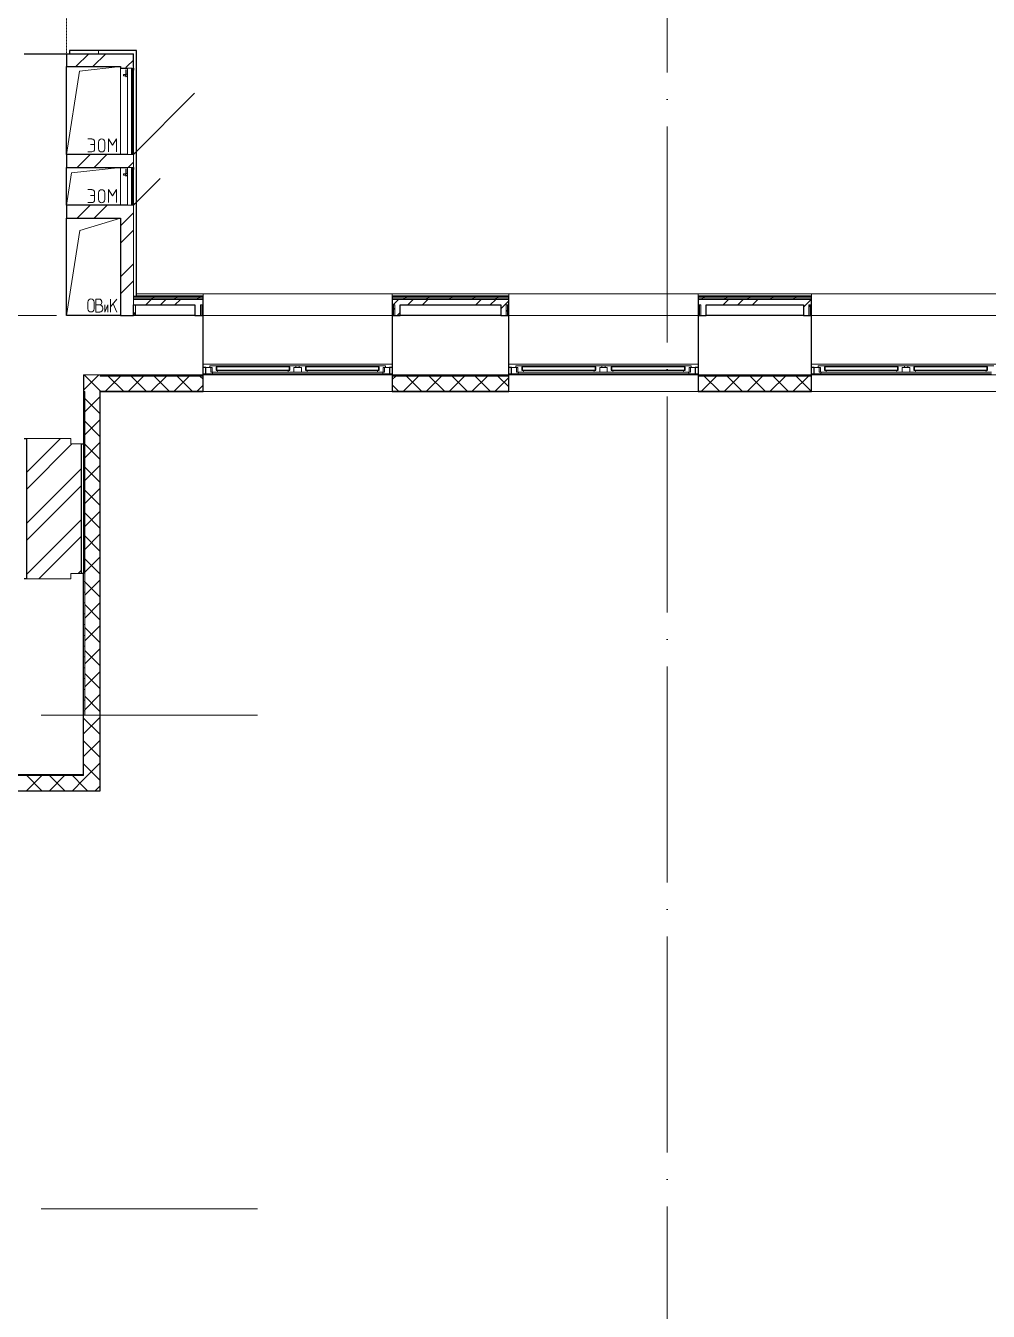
# Model space of a CAD drawing. Header units: millimetres. Extents: x -259809 to 472825, y -397243 to 31861.
# Drawn here: x -28592 to -19685, y -346452 to -334548 of the extents above; entities that cross this region are included whole.
import ezdxf

# ---------------------------------------------------------------- set-up
doc = ezdxf.new("R2010")
doc.units = ezdxf.units.MM
doc.linetypes.add('ADSK_Линия сетки', pattern=[25, 20, -2.5, 0, -2.5])
doc.linetypes.add('Сверху', pattern=[3.96875, 2.38125, -1.5875])
for name, color, linetype, lineweight in [('_ Окна', 252, 'Continuous', 30), ('Линии', 7, 'Continuous', 9), ('Оборудование', 8, 'Continuous', 18), ('Ограждение', 252, 'Continuous', 9), ('Окна', 252, 'Continuous', 9), ('Оси', 252, 'Continuous', 9), ('Стены внутренние', 252, 'Continuous', 18), ('Стены наружные', 252, 'Continuous', 18), ('Стены штриховка', 7, 'Continuous', 9)]:
    doc.layers.add(name, color=color, linetype=linetype, lineweight=lineweight)
doc.layers.add('Узлы', color=252, linetype='Continuous')

# ---------------------------------------------------------------- blocks, each defined once
blk = doc.blocks.new('1 этаж')
at = {"color": 251, "lineweight": 18, "true_color": 0x636466}
for p, q in [((-27913, 15608), (-27943, 15608)), ((-27943, 15608), (-27943, 15488)), ((-27748, 15606), (-27808, 15535)), ((-27808, 15486), (-27808, 15606)), ((-28017, 15517), (-28017, 15580)), ((-27959, 15517), (-27959, 15580)), ((-27909, 15555), (-27943, 15555)), ((-27943, 15488), (-27906, 15488)), ((-27889, 15575), (-27889, 15585)), ((-27879, 15515), (-27879, 15525)), ((-27860, 15488), (-27831, 15555)), ((-27860, 15488), (-27860, 15555)), ((-27831, 15488), (-27831, 15555)), ((-27748, 15486), (-27784, 15563))]:
    blk.add_line(p, q, dxfattribs=at)
for centre, radius, start, end in [((-27988, 15580), 28.7, 0, 180), ((-27913, 15585), 23.3, 0, 90), ((-27988, 15517), 28.7, 180, 0), ((-27909, 15575), 20, 270, 0), ((-27909, 15525), 30, 0, 90), ((-27906, 15515), 26.7, 270, 0)]:
    blk.add_arc(centre, radius, start, end, dxfattribs=at)
at = {"layer": '_ Окна', "color": 251, "true_color": 0x636466}
for p, q in [((-26926, 14973), (-26951, 14973)), ((-26951, 14915), (-26926, 14915)), ((-26926, 14915), (-26926, 14973)), ((-26828, 14981), (-26831, 14981)), ((-26831, 14981), (-26831, 14949)), ((-26831, 14949), (-26828, 14949)), ((-26151, 14981), (-26828, 14981)), ((-26828, 14981), (-26828, 14949)), ((-26828, 14949), (-26828, 14981)), ((-26828, 14949), (-26151, 14949)), ((-26151, 14949), (-26151, 14981)), ((-26151, 14981), (-26151, 14949)), ((-26148, 14981), (-26151, 14981)), ((-26151, 14949), (-26148, 14949)), ((-26148, 14949), (-26148, 14981)), ((-26001, 14981), (-26004, 14981)), ((-26004, 14981), (-26004, 14949)), ((-26004, 14949), (-26001, 14949)), ((-25324, 14981), (-26001, 14981)), ((-26001, 14981), (-26001, 14949)), ((-26001, 14949), (-26001, 14981)), ((-26001, 14949), (-25324, 14949)), ((-25324, 14949), (-25324, 14981)), ((-25324, 14981), (-25324, 14949)), ((-25321, 14981), (-25324, 14981)), ((-25324, 14949), (-25321, 14949)), ((-25321, 14949), (-25321, 14981)), ((-25201, 14973), (-25226, 14973)), ((-25226, 14973), (-25226, 14915)), ((-25226, 14915), (-25201, 14915)), ((-24096, 14973), (-24121, 14973)), ((-24121, 14915), (-24096, 14915)), ((-24096, 14915), (-24096, 14973)), ((-23998, 14981), (-24001, 14981)), ((-24001, 14981), (-24001, 14949)), ((-24001, 14949), (-23998, 14949)), ((-23321, 14981), (-23998, 14981)), ((-23998, 14981), (-23998, 14949)), ((-23998, 14949), (-23998, 14981)), ((-23998, 14949), (-23321, 14949)), ((-23321, 14949), (-23321, 14981)), ((-23321, 14981), (-23321, 14949)), ((-23318, 14981), (-23321, 14981)), ((-23321, 14949), (-23318, 14949)), ((-23318, 14949), (-23318, 14981)), ((-23171, 14981), (-23174, 14981)), ((-23174, 14981), (-23174, 14949)), ((-23174, 14949), (-23171, 14949)), ((-22494, 14981), (-23171, 14981)), ((-23171, 14981), (-23171, 14949)), ((-23171, 14949), (-23171, 14981)), ((-23171, 14949), (-22494, 14949)), ((-22494, 14949), (-22494, 14981)), ((-22494, 14981), (-22494, 14949)), ((-22491, 14981), (-22494, 14981)), ((-22494, 14949), (-22491, 14949)), ((-22491, 14949), (-22491, 14981)), ((-22371, 14973), (-22396, 14973)), ((-22396, 14973), (-22396, 14915)), ((-22396, 14915), (-22371, 14915)), ((-21296, 14973), (-21321, 14973)), ((-21321, 14915), (-21296, 14915)), ((-21296, 14915), (-21296, 14973)), ((-21198, 14981), (-21201, 14981)), ((-21201, 14981), (-21201, 14949)), ((-21201, 14949), (-21198, 14949)), ((-20521, 14981), (-21198, 14981)), ((-21198, 14981), (-21198, 14949)), ((-21198, 14949), (-21198, 14981)), ((-21198, 14949), (-20521, 14949)), ((-20521, 14949), (-20521, 14981)), ((-20521, 14981), (-20521, 14949)), ((-20518, 14981), (-20521, 14981)), ((-20521, 14949), (-20518, 14949)), ((-20518, 14949), (-20518, 14981)), ((-20371, 14981), (-20374, 14981)), ((-20374, 14981), (-20374, 14949)), ((-20374, 14949), (-20371, 14949)), ((-19694, 14981), (-20371, 14981)), ((-20371, 14981), (-20371, 14949)), ((-20371, 14949), (-20371, 14981)), ((-20371, 14949), (-19694, 14949)), ((-19694, 14949), (-19694, 14981)), ((-19694, 14981), (-19694, 14949)), ((-19691, 14981), (-19694, 14981)), ((-19694, 14949), (-19691, 14949)), ((-19691, 14949), (-19691, 14981))]:
    blk.add_line(p, q, dxfattribs=at)
at = {"layer": '_ Окна', "color": 251, "lineweight": 18, "true_color": 0x636466}
for p, q in [((-26888, 14973), (-26926, 14973)), ((-26926, 14973), (-26926, 14915)), ((-26926, 14915), (-26866, 14915)), ((-26832, 14990), (-26888, 14990)), ((-26888, 14990), (-26888, 14973)), ((-26888, 14973), (-26868, 14973)), ((-26880, 14932), (-26880, 14973)), ((-26868, 14932), (-26880, 14932)), ((-26868, 14973), (-26868, 14932)), ((-26868, 14932), (-26817, 14932)), ((-26866, 14915), (-26862, 14932)), ((-26831, 14989), (-26832, 14990)), ((-26830, 14990), (-26831, 14989)), ((-26831, 14949), (-26831, 14981)), ((-26831, 14981), (-26813, 14981)), ((-26813, 14949), (-26831, 14949)), ((-26815, 14990), (-26830, 14990)), ((-26817, 14932), (-26813, 14949)), ((-26813, 14981), (-26815, 14990)), ((-26163, 14990), (-26166, 14981)), ((-26166, 14981), (-26148, 14981)), ((-26148, 14949), (-26166, 14949)), ((-26166, 14949), (-26161, 14932)), ((-26149, 14990), (-26163, 14990)), ((-26161, 14932), (-26111, 14932)), ((-26148, 14989), (-26149, 14990)), ((-26147, 14990), (-26148, 14989)), ((-26148, 14981), (-26148, 14949)), ((-26091, 14990), (-26147, 14990)), ((-26111, 14932), (-26111, 14973)), ((-26111, 14973), (-26091, 14973)), ((-26091, 14973), (-26091, 14990)), ((-26005, 14990), (-26061, 14990)), ((-26061, 14990), (-26061, 14973)), ((-26061, 14973), (-26041, 14973)), ((-26041, 14973), (-26041, 14932)), ((-26041, 14932), (-25990, 14932)), ((-26004, 14989), (-26005, 14990)), ((-26003, 14990), (-26004, 14989)), ((-26004, 14949), (-26004, 14981)), ((-26004, 14981), (-25986, 14981)), ((-25986, 14949), (-26004, 14949)), ((-25988, 14990), (-26003, 14990)), ((-25990, 14932), (-25986, 14949)), ((-25986, 14981), (-25988, 14990)), ((-25336, 14990), (-25339, 14981)), ((-25339, 14981), (-25321, 14981)), ((-25321, 14949), (-25339, 14949)), ((-25339, 14949), (-25334, 14932)), ((-25322, 14990), (-25336, 14990)), ((-25334, 14932), (-25284, 14932)), ((-25321, 14989), (-25322, 14990)), ((-25320, 14990), (-25321, 14989)), ((-25321, 14981), (-25321, 14949)), ((-25264, 14990), (-25320, 14990)), ((-25290, 14932), (-25285, 14915)), ((-25285, 14915), (-25226, 14915)), ((-25284, 14932), (-25284, 14973)), ((-25284, 14973), (-25264, 14973)), ((-25272, 14932), (-25284, 14932)), ((-25272, 14973), (-25272, 14932)), ((-25264, 14973), (-25264, 14990)), ((-25226, 14973), (-25264, 14973)), ((-25226, 14915), (-25226, 14973)), ((-24058, 14973), (-24096, 14973)), ((-24096, 14973), (-24096, 14915)), ((-24096, 14915), (-24036, 14915)), ((-24002, 14990), (-24058, 14990)), ((-24058, 14990), (-24058, 14973)), ((-24058, 14973), (-24038, 14973)), ((-24050, 14932), (-24050, 14973)), ((-24038, 14932), (-24050, 14932)), ((-24038, 14973), (-24038, 14932)), ((-24038, 14932), (-23987, 14932)), ((-24036, 14915), (-24032, 14932)), ((-24001, 14989), (-24002, 14990)), ((-24000, 14990), (-24001, 14989)), ((-24001, 14949), (-24001, 14981)), ((-24001, 14981), (-23983, 14981)), ((-23983, 14949), (-24001, 14949)), ((-23985, 14990), (-24000, 14990)), ((-23987, 14932), (-23983, 14949)), ((-23983, 14981), (-23985, 14990)), ((-23333, 14990), (-23336, 14981)), ((-23336, 14981), (-23318, 14981)), ((-23318, 14949), (-23336, 14949)), ((-23336, 14949), (-23331, 14932)), ((-23319, 14990), (-23333, 14990)), ((-23331, 14932), (-23281, 14932)), ((-23318, 14989), (-23319, 14990)), ((-23317, 14990), (-23318, 14989)), ((-23318, 14981), (-23318, 14949)), ((-23261, 14990), (-23317, 14990)), ((-23281, 14932), (-23281, 14973)), ((-23281, 14973), (-23261, 14973)), ((-23261, 14973), (-23261, 14990)), ((-23175, 14990), (-23231, 14990)), ((-23231, 14990), (-23231, 14973)), ((-23231, 14973), (-23211, 14973)), ((-23211, 14973), (-23211, 14932)), ((-23211, 14932), (-23160, 14932)), ((-23174, 14989), (-23175, 14990)), ((-23173, 14990), (-23174, 14989)), ((-23174, 14949), (-23174, 14981)), ((-23174, 14981), (-23156, 14981)), ((-23156, 14949), (-23174, 14949)), ((-23158, 14990), (-23173, 14990)), ((-23160, 14932), (-23156, 14949)), ((-23156, 14981), (-23158, 14990)), ((-22506, 14990), (-22509, 14981)), ((-22509, 14981), (-22491, 14981)), ((-22491, 14949), (-22509, 14949)), ((-22509, 14949), (-22504, 14932)), ((-22492, 14990), (-22506, 14990)), ((-22504, 14932), (-22454, 14932)), ((-22491, 14989), (-22492, 14990)), ((-22490, 14990), (-22491, 14989)), ((-22491, 14981), (-22491, 14949)), ((-22434, 14990), (-22490, 14990)), ((-22460, 14932), (-22455, 14915)), ((-22455, 14915), (-22396, 14915)), ((-22454, 14932), (-22454, 14973)), ((-22454, 14973), (-22434, 14973)), ((-22442, 14932), (-22454, 14932)), ((-22442, 14973), (-22442, 14932)), ((-22434, 14973), (-22434, 14990)), ((-22396, 14973), (-22434, 14973)), ((-22396, 14915), (-22396, 14973)), ((-21258, 14973), (-21296, 14973)), ((-21296, 14973), (-21296, 14915)), ((-21296, 14915), (-21236, 14915)), ((-21202, 14990), (-21258, 14990)), ((-21258, 14990), (-21258, 14973)), ((-21258, 14973), (-21238, 14973)), ((-21250, 14932), (-21250, 14973)), ((-21238, 14932), (-21250, 14932)), ((-21238, 14973), (-21238, 14932)), ((-21238, 14932), (-21187, 14932)), ((-21236, 14915), (-21232, 14932)), ((-21201, 14989), (-21202, 14990)), ((-21200, 14990), (-21201, 14989)), ((-21201, 14949), (-21201, 14981)), ((-21201, 14981), (-21183, 14981)), ((-21183, 14949), (-21201, 14949)), ((-21185, 14990), (-21200, 14990)), ((-21187, 14932), (-21183, 14949)), ((-21183, 14981), (-21185, 14990)), ((-20533, 14990), (-20536, 14981)), ((-20536, 14981), (-20518, 14981)), ((-20518, 14949), (-20536, 14949)), ((-20536, 14949), (-20531, 14932)), ((-20519, 14990), (-20533, 14990)), ((-20531, 14932), (-20481, 14932)), ((-20518, 14989), (-20519, 14990)), ((-20517, 14990), (-20518, 14989)), ((-20518, 14981), (-20518, 14949)), ((-20461, 14990), (-20517, 14990)), ((-20481, 14932), (-20481, 14973)), ((-20481, 14973), (-20461, 14973)), ((-20461, 14973), (-20461, 14990)), ((-20375, 14990), (-20431, 14990)), ((-20431, 14990), (-20431, 14973)), ((-20431, 14973), (-20411, 14973)), ((-20411, 14973), (-20411, 14932)), ((-20411, 14932), (-20360, 14932)), ((-20374, 14989), (-20375, 14990)), ((-20373, 14990), (-20374, 14989)), ((-20374, 14949), (-20374, 14981)), ((-20374, 14981), (-20356, 14981)), ((-20356, 14949), (-20374, 14949)), ((-20358, 14990), (-20373, 14990)), ((-20360, 14932), (-20356, 14949)), ((-20356, 14981), (-20358, 14990)), ((-19706, 14990), (-19709, 14981)), ((-19709, 14981), (-19691, 14981)), ((-19691, 14949), (-19709, 14949)), ((-19709, 14949), (-19704, 14932)), ((-19692, 14990), (-19706, 14990)), ((-19704, 14932), (-19654, 14932)), ((-19691, 14989), (-19692, 14990)), ((-19690, 14990), (-19691, 14989)), ((-19691, 14981), (-19691, 14949)), ((-19634, 14990), (-19690, 14990))]:
    blk.add_line(p, q, dxfattribs=at)
at = {"layer": 'Линии', "color": 251, "lineweight": 18, "ltscale": 100, "true_color": 0x636466}
for p, q in [((-27716, 17760), (-28093, 17718)), ((-28216, 16947), (-28093, 17718)), ((-28018, 17091), (-27981, 17091)), ((-27992, 17038), (-27955, 17038)), ((-27955, 17064), (-27955, 16997)), ((-27919, 16999), (-27919, 17062)), ((-27861, 16999), (-27861, 17062)), ((-27825, 17093), (-27788, 17033)), ((-27825, 16971), (-27825, 17093)), ((-27752, 17093), (-27788, 17033)), ((-27752, 16971), (-27752, 17093)), ((-28018, 16971), (-27981, 16971)), ((-27716, 16827), (-28168, 16777)), ((-28216, 16477), (-28168, 16777)), ((-28018, 16621), (-27981, 16621)), ((-27992, 16568), (-27955, 16568)), ((-27955, 16594), (-27955, 16527)), ((-27919, 16529), (-27919, 16592)), ((-27861, 16529), (-27861, 16592)), ((-27825, 16623), (-27788, 16563)), ((-27825, 16501), (-27825, 16623)), ((-27752, 16623), (-27788, 16563)), ((-27752, 16501), (-27752, 16623)), ((-28018, 16501), (-27981, 16501)), ((-27716, 16357), (-28091, 16244)), ((-28216, 15455), (-28091, 16244))]:
    blk.add_line(p, q, dxfattribs=at)
at = {"layer": 'Линии', "color": 251, "lineweight": 18, "true_color": 0x636466}
for centre, radius, start, end in [((-27981, 17064), 26.1, 0, 90), ((-27890, 17062), 28.7, 0, 180), ((-27981, 16997), 26.1, 270, 0), ((-27890, 16999), 28.7, 180, 0), ((-27981, 16594), 26.1, 0, 90), ((-27890, 16592), 28.7, 0, 180), ((-27981, 16527), 26.1, 270, 0), ((-27890, 16529), 28.7, 180, 0)]:
    blk.add_arc(centre, radius, start, end, dxfattribs=at)
at = {"layer": 'Оборудование', "color": 251, "true_color": 0x636466}
for p, q in [((-27615, 17747), (-27651, 17747)), ((-27651, 17747), (-27651, 16947)), ((-27614, 16948), (-27614, 17746)), ((-27604, 17740), (-27614, 17740)), ((-27603, 16955), (-27603, 17739)), ((-27669, 17687), (-27687, 17687)), ((-27687, 17687), (-27687, 17674)), ((-27687, 17674), (-27669, 17674)), ((-27667, 17689), (-27669, 17687)), ((-27669, 17687), (-27669, 17674)), ((-27669, 17674), (-27667, 17672)), ((-27667, 17731), (-27667, 17685)), ((-27662, 17731), (-27667, 17731)), ((-27651, 17690), (-27667, 17690)), ((-27667, 17690), (-27667, 17671)), ((-27667, 17676), (-27667, 17667)), ((-27667, 17671), (-27651, 17671)), ((-27667, 17667), (-27662, 17667)), ((-27662, 17685), (-27662, 17731)), ((-27662, 17667), (-27662, 17676)), ((-27596, 17728), (-27602, 17728)), ((-27596, 16966), (-27596, 17728)), ((-27596, 16947), (-27031, 17513)), ((-27651, 16947), (-27615, 16947)), ((-27614, 16954), (-27604, 16954)), ((-27602, 16966), (-27596, 16966)), ((-27667, 16811), (-27667, 16765)), ((-27662, 16811), (-27667, 16811)), ((-27662, 16765), (-27662, 16811)), ((-27615, 16827), (-27651, 16827)), ((-27651, 16827), (-27651, 16477)), ((-27614, 16478), (-27614, 16826)), ((-27604, 16820), (-27614, 16820)), ((-27603, 16485), (-27603, 16819)), ((-27596, 16808), (-27602, 16808)), ((-27596, 16496), (-27596, 16808)), ((-27669, 16767), (-27687, 16767)), ((-27687, 16767), (-27687, 16754)), ((-27687, 16754), (-27669, 16754)), ((-27667, 16769), (-27669, 16767)), ((-27669, 16767), (-27669, 16754)), ((-27669, 16754), (-27667, 16752)), ((-27651, 16770), (-27667, 16770)), ((-27667, 16770), (-27667, 16751)), ((-27667, 16756), (-27667, 16747)), ((-27667, 16751), (-27651, 16751)), ((-27667, 16747), (-27662, 16747)), ((-27662, 16747), (-27662, 16756)), ((-27596, 16477), (-27349, 16725)), ((-27651, 16477), (-27615, 16477)), ((-27614, 16484), (-27604, 16484)), ((-27603, 16505), (-27604, 16505)), ((-27604, 16505), (-27603, 16505)), ((-27602, 16496), (-27596, 16496))]:
    blk.add_line(p, q, dxfattribs=at)
for points, knots in [([(-27614, 17746), (-27614, 17746), (-27614, 17746), (-27614, 17746), (-27614, 17747), (-27614, 17747), (-27614, 17747), (-27615, 17747), (-27615, 17747), (-27615, 17747)], [0, 0, 0, 0, 0.166667, 0.25, 0.333333, 0.5, 0.666667, 0.833333, 1, 1, 1, 1]), ([(-27603, 17739), (-27603, 17739), (-27603, 17739), (-27603, 17739), (-27603, 17740), (-27603, 17740), (-27604, 17740), (-27604, 17740), (-27604, 17740), (-27604, 17740), (-27604, 17740)], [0, 0, 0, 0, 0.166667, 0.25, 0.333333, 0.416667, 0.541667, 0.666667, 0.833333, 1, 1, 1, 1]), ([(-27602, 17728), (-27602, 17728), (-27602, 17728), (-27602, 17728), (-27602, 17728), (-27603, 17728), (-27603, 17728), (-27603, 17729), (-27603, 17729), (-27603, 17729), (-27603, 17729), (-27603, 17729), (-27603, 17730)], [0, 0, 0, 0, 0.166667, 0.25, 0.333333, 0.416667, 0.5, 0.583333, 0.666667, 0.75, 0.833333, 1, 1, 1, 1]), ([(-27615, 16947), (-27615, 16947), (-27615, 16947), (-27614, 16947), (-27614, 16947), (-27614, 16947), (-27614, 16948), (-27614, 16948), (-27614, 16948), (-27614, 16948)], [-1, -1, -1, -1, -0.833333, -0.666667, -0.5, -0.333333, -0.25, -0.166667, 0, 0, 0, 0]), ([(-27604, 16954), (-27604, 16954), (-27604, 16954), (-27604, 16954), (-27604, 16954), (-27603, 16954), (-27603, 16955), (-27603, 16955), (-27603, 16955), (-27603, 16955), (-27603, 16955)], [-1, -1, -1, -1, -0.833333, -0.666667, -0.541667, -0.416667, -0.333333, -0.25, -0.166667, 0, 0, 0, 0]), ([(-27603, 16964), (-27603, 16965), (-27603, 16965), (-27603, 16965), (-27603, 16965), (-27603, 16965), (-27603, 16966), (-27603, 16966), (-27602, 16966), (-27602, 16966), (-27602, 16966), (-27602, 16966), (-27602, 16966)], [-1, -1, -1, -1, -0.833333, -0.75, -0.666667, -0.583333, -0.5, -0.416667, -0.333333, -0.25, -0.166667, 0, 0, 0, 0]), ([(-27614, 16826), (-27614, 16826), (-27614, 16826), (-27614, 16826), (-27614, 16827), (-27614, 16827), (-27614, 16827), (-27615, 16827), (-27615, 16827), (-27615, 16827)], [0, 0, 0, 0, 0.166667, 0.25, 0.333333, 0.5, 0.666667, 0.833333, 1, 1, 1, 1]), ([(-27603, 16819), (-27603, 16819), (-27603, 16819), (-27603, 16819), (-27603, 16820), (-27603, 16820), (-27604, 16820), (-27604, 16820), (-27604, 16820), (-27604, 16820), (-27604, 16820)], [0, 0, 0, 0, 0.166667, 0.25, 0.333333, 0.416667, 0.541667, 0.666667, 0.833333, 1, 1, 1, 1]), ([(-27602, 16808), (-27602, 16808), (-27602, 16808), (-27602, 16808), (-27602, 16808), (-27603, 16808), (-27603, 16808), (-27603, 16809), (-27603, 16809), (-27603, 16809), (-27603, 16809), (-27603, 16809), (-27603, 16810)], [0, 0, 0, 0, 0.166667, 0.25, 0.333333, 0.416667, 0.5, 0.583333, 0.666667, 0.75, 0.833333, 1, 1, 1, 1]), ([(-27615, 16477), (-27615, 16477), (-27615, 16477), (-27614, 16477), (-27614, 16477), (-27614, 16477), (-27614, 16478), (-27614, 16478), (-27614, 16478), (-27614, 16478)], [-1, -1, -1, -1, -0.833333, -0.666667, -0.5, -0.333333, -0.25, -0.166667, 0, 0, 0, 0]), ([(-27604, 16484), (-27604, 16484), (-27604, 16484), (-27604, 16484), (-27604, 16484), (-27603, 16484), (-27603, 16485), (-27603, 16485), (-27603, 16485), (-27603, 16485), (-27603, 16485)], [-1, -1, -1, -1, -0.833333, -0.666667, -0.541667, -0.416667, -0.333333, -0.25, -0.166667, 0, 0, 0, 0]), ([(-27603, 16494), (-27603, 16495), (-27603, 16495), (-27603, 16495), (-27603, 16495), (-27603, 16495), (-27603, 16496), (-27603, 16496), (-27602, 16496), (-27602, 16496), (-27602, 16496), (-27602, 16496), (-27602, 16496)], [-1, -1, -1, -1, -0.833333, -0.75, -0.666667, -0.583333, -0.5, -0.416667, -0.333333, -0.25, -0.166667, 0, 0, 0, 0])]:
    blk.add_open_spline(points, degree=3, knots=knots, dxfattribs=at)
at = {"layer": 'Ограждение', "color": 251, "true_color": 0x636466}
for p, q in [((-27566, 15655), (-13581, 15655)), ((-26951, 15635), (-26951, 15655)), ((-26951, 15655), (-25201, 15655)), ((-25201, 15655), (-25201, 15635)), ((-24121, 15635), (-24121, 15655)), ((-24121, 15655), (-22371, 15655)), ((-22371, 15655), (-22371, 15635)), ((-21321, 15635), (-21321, 15655)), ((-21321, 15655), (-19571, 15655)), ((-27576, 15480), (-27596, 15480)), ((-27576, 15455), (-27576, 15555)), ((-27596, 15470), (-27581, 15470)), ((-26951, 15455), (-25201, 15455)), ((-24121, 15455), (-22371, 15455)), ((-21321, 15455), (-19571, 15455)), ((-26951, 15005), (-25201, 15005)), ((-24121, 15005), (-22371, 15005)), ((-21321, 15005), (-19571, 15005))]:
    blk.add_line(p, q, dxfattribs=at)
at = {"layer": 'Окна', "color": 251, "true_color": 0x636466}
for p, q in [((-26866, 14915), (-25285, 14915)), ((-26830, 14990), (-26832, 14990)), ((-26817, 14932), (-26161, 14932)), ((-26163, 14990), (-26815, 14990)), ((-26147, 14990), (-26149, 14990)), ((-26041, 14932), (-26111, 14932)), ((-26091, 14990), (-26061, 14990)), ((-26061, 14973), (-26091, 14973)), ((-26003, 14990), (-26005, 14990)), ((-25990, 14932), (-25334, 14932)), ((-25336, 14990), (-25988, 14990)), ((-25320, 14990), (-25322, 14990)), ((-24036, 14915), (-22455, 14915)), ((-24000, 14990), (-24002, 14990)), ((-23987, 14932), (-23331, 14932)), ((-23333, 14990), (-23985, 14990)), ((-23317, 14990), (-23319, 14990)), ((-23211, 14932), (-23281, 14932)), ((-23261, 14990), (-23231, 14990)), ((-23231, 14973), (-23261, 14973)), ((-23173, 14990), (-23175, 14990)), ((-23160, 14932), (-22504, 14932)), ((-22506, 14990), (-23158, 14990)), ((-22490, 14990), (-22492, 14990)), ((-21236, 14915), (-19655, 14915)), ((-21200, 14990), (-21202, 14990)), ((-21187, 14932), (-20531, 14932)), ((-20533, 14990), (-21185, 14990)), ((-20517, 14990), (-20519, 14990)), ((-20411, 14932), (-20481, 14932)), ((-20461, 14990), (-20431, 14990)), ((-20431, 14973), (-20461, 14973)), ((-20373, 14990), (-20375, 14990)), ((-20360, 14932), (-19704, 14932)), ((-19706, 14990), (-20358, 14990)), ((-19690, 14990), (-19692, 14990))]:
    blk.add_line(p, q, dxfattribs=at)
at = {"layer": 'Оси', "color": 251, "linetype": 'ADSK_Линия сетки', "ltscale": 100, "true_color": 0x636466}
for p, q in [((-22656, 32205), (-22656, -32501)), ((-806, 15455), (-72528, 15455)), ((-26448, 11755), (-72528, 11755)), ((-26448, 7185), (-72528, 7185))]:
    blk.add_line(p, q, dxfattribs=at)
at = {"layer": 'Стены внутренние', "color": 251, "lineweight": 30, "true_color": 0x636466}
for p, q in [((-28216, 16947), (-28216, 17760)), ((-28216, 16477), (-28216, 16827)), ((-28216, 15455), (-28216, 16357)), ((-27716, 15455), (-28216, 15455)), ((-27026, 15455), (-27596, 15455)), ((-26951, 14905), (-26951, 15455)), ((-25201, 15455), (-25201, 14905)), ((-24196, 15455), (-25126, 15455)), ((-24121, 14905), (-24121, 15455)), ((-22371, 15455), (-22371, 14905)), ((-21396, 15455), (-22296, 15455)), ((-21321, 14905), (-21321, 15455)), ((-28056, 14905), (-28056, 14753)), ((-27904, 14905), (-26951, 14905)), ((-26951, 14753), (-26951, 14895)), ((-25201, 14905), (-24121, 14905)), ((-25201, 14895), (-25201, 14753)), ((-24121, 14753), (-24121, 14895)), ((-22371, 14905), (-21321, 14905)), ((-22371, 14895), (-22371, 14753)), ((-21321, 14753), (-21321, 14895)), ((-27904, 14753), (-26951, 14753)), ((-27904, 11053), (-27904, 14753)), ((-25201, 14753), (-24121, 14753)), ((-22371, 14753), (-21321, 14753)), ((-28606, 14316), (-28586, 14316)), ((-28076, 14266), (-28056, 14266)), ((-28586, 13016), (-28606, 13016)), ((-28056, 13066), (-28076, 13066)), ((-28056, 11205), (-28056, 13066)), ((-30806, 11205), (-28056, 11205)), ((-29854, 11053), (-27904, 11053))]:
    blk.add_line(p, q, dxfattribs=at)
at = {"layer": 'Стены внутренние', "color": 251, "true_color": 0x636466}
for p, q in [((-28056, 14905), (-27904, 14905)), ((-25201, 14905), (-26951, 14905)), ((-22371, 14905), (-24121, 14905)), ((-19571, 14905), (-21321, 14905)), ((-25201, 14753), (-26951, 14753)), ((-22371, 14753), (-24121, 14753)), ((-19571, 14753), (-21321, 14753)), ((-28586, 14316), (-28176, 14316)), ((-28176, 14316), (-28176, 14266)), ((-28176, 14266), (-28076, 14266)), ((-28176, 13016), (-28586, 13016)), ((-28076, 13066), (-28176, 13066)), ((-28176, 13066), (-28176, 13016))]:
    blk.add_line(p, q, dxfattribs=at)
at = {"layer": 'Стены внутренние', "color": 251, "linetype": 'Continuous', "lineweight": 9, "true_color": 0x636466}
for p, q in [((-28056, 14765), (-27916, 14905)), ((-27900, 14755), (-28050, 14905)), ((-27854, 14755), (-27714, 14895)), ((-27688, 14755), (-27828, 14895)), ((-27642, 14755), (-27502, 14895)), ((-27476, 14755), (-27616, 14895)), ((-27430, 14755), (-27290, 14895)), ((-27264, 14755), (-27404, 14895)), ((-27218, 14755), (-27078, 14895)), ((-27052, 14755), (-27192, 14895)), ((-26951, 14866), (-26980, 14895)), ((-25201, 14862), (-25168, 14895)), ((-25096, 14755), (-24956, 14895)), ((-24930, 14755), (-25070, 14895)), ((-24884, 14755), (-24744, 14895)), ((-24718, 14755), (-24858, 14895)), ((-24672, 14755), (-24532, 14895)), ((-24506, 14755), (-24646, 14895)), ((-24460, 14755), (-24320, 14895)), ((-24294, 14755), (-24434, 14895)), ((-24248, 14755), (-24121, 14882)), ((-24123, 14796), (-24222, 14895)), ((-22339, 14755), (-22199, 14895)), ((-22173, 14755), (-22313, 14895)), ((-22126, 14755), (-21986, 14895)), ((-21961, 14755), (-22101, 14895)), ((-21914, 14755), (-21774, 14895)), ((-21749, 14755), (-21889, 14895)), ((-21702, 14755), (-21562, 14895)), ((-21536, 14755), (-21676, 14895)), ((-21490, 14755), (-21350, 14895)), ((-21324, 14755), (-21464, 14895)), ((-27005, 14755), (-26953, 14807)), ((-25143, 14755), (-25199, 14811)), ((-28046, 14563), (-27906, 14703)), ((-27906, 14548), (-28046, 14688)), ((-27236, 14755), (-27237, 14753)), ((-27027, 14753), (-27028, 14755)), ((-24563, 14753), (-24564, 14755)), ((-24420, 14755), (-24421, 14753)), ((-21748, 14753), (-21749, 14755)), ((-28046, 14351), (-27906, 14491)), ((-27906, 14336), (-28046, 14476)), ((-28046, 14139), (-27906, 14279)), ((-27906, 14124), (-28046, 14264)), ((-28046, 13927), (-27906, 14067)), ((-27906, 13912), (-28046, 14052)), ((-28046, 13714), (-27906, 13854)), ((-27906, 13699), (-28046, 13839)), ((-28046, 13502), (-27906, 13642)), ((-27906, 13487), (-28046, 13627)), ((-28046, 13290), (-27906, 13430)), ((-27906, 13275), (-28046, 13415)), ((-28046, 13078), (-27906, 13218)), ((-27906, 13063), (-28046, 13203)), ((-28046, 12866), (-27906, 13006)), ((-27906, 12851), (-28046, 12991)), ((-28046, 12654), (-27906, 12794)), ((-27906, 12639), (-28046, 12779)), ((-28046, 12442), (-27906, 12582)), ((-27906, 12427), (-28046, 12567)), ((-28046, 12229), (-27906, 12369)), ((-27906, 12215), (-28046, 12355)), ((-28046, 12017), (-27906, 12157)), ((-27906, 12002), (-28046, 12142)), ((-28046, 11805), (-27906, 11945)), ((-27906, 11790), (-28046, 11930)), ((-27904, 11972), (-27906, 11969)), ((-28056, 11583), (-27906, 11733)), ((-27906, 11578), (-28056, 11728)), ((-28056, 11371), (-27906, 11521)), ((-27906, 11366), (-28056, 11516)), ((-28584, 11055), (-28444, 11195)), ((-28443, 11055), (-28583, 11195)), ((-28372, 11055), (-28232, 11195)), ((-28231, 11055), (-28371, 11195)), ((-28056, 11092), (-28159, 11195)), ((-28056, 11159), (-27906, 11309)), ((-27906, 11154), (-28056, 11304)), ((-27904, 11192), (-27906, 11195)), ((-28160, 11055), (-28056, 11159)), ((-28019, 11055), (-28056, 11092)), ((-27948, 11055), (-27906, 11097)), ((-28527, 11053), (-28529, 11055)), ((-28176, 11053), (-28176, 11054))]:
    blk.add_line(p, q, dxfattribs=at)
at = {"layer": 'Стены наружные', "color": 251, "lineweight": 30, "true_color": 0x636466}
for p, q in [((-28216, 17880), (-28216, 17760)), ((-28216, 17880), (-27596, 17880)), ((-27566, 17910), (-28186, 17910)), ((-28186, 17910), (-28186, 17880)), ((-27596, 17760), (-27596, 17880)), ((-27566, 15635), (-27566, 17910)), ((-28216, 17760), (-27716, 17760)), ((-27716, 17760), (-27716, 17747)), ((-27716, 17747), (-27651, 17747)), ((-27615, 17747), (-27596, 17747)), ((-27596, 17747), (-27596, 17728)), ((-27651, 16947), (-28216, 16947)), ((-28216, 16947), (-28216, 16827)), ((-27596, 16947), (-27615, 16947)), ((-27596, 16966), (-27596, 16947)), ((-28216, 16827), (-27651, 16827)), ((-27615, 16827), (-27596, 16827)), ((-27596, 16827), (-27596, 16808)), ((-27651, 16477), (-28216, 16477)), ((-28216, 16477), (-28216, 16357)), ((-27596, 16477), (-27615, 16477)), ((-27596, 16496), (-27596, 16477)), ((-28216, 16357), (-27716, 16357)), ((-27716, 16357), (-27716, 15455)), ((-27596, 15635), (-27596, 15630)), ((-26951, 15635), (-27566, 15635)), ((-26951, 15455), (-26951, 15635)), ((-24121, 15635), (-25201, 15635)), ((-25201, 15635), (-25201, 15455)), ((-24121, 15455), (-24121, 15635)), ((-21321, 15635), (-22371, 15635)), ((-22371, 15635), (-22371, 15455)), ((-21321, 15455), (-21321, 15635)), ((-27596, 15455), (-27596, 15555)), ((-27596, 15555), (-27026, 15555)), ((-27026, 15555), (-27026, 15455)), ((-25126, 15555), (-24196, 15555)), ((-25126, 15455), (-25126, 15555)), ((-24196, 15555), (-24196, 15455)), ((-22296, 15555), (-21396, 15555)), ((-22296, 15455), (-22296, 15555)), ((-21396, 15555), (-21396, 15455)), ((-27716, 15455), (-27596, 15455)), ((-27026, 15455), (-26951, 15455)), ((-25201, 15455), (-25126, 15455)), ((-24196, 15455), (-24121, 15455)), ((-22371, 15455), (-22296, 15455)), ((-21396, 15455), (-21321, 15455)), ((-26951, 14895), (-26951, 14905)), ((-25201, 14905), (-25201, 14895)), ((-24121, 14895), (-24121, 14905)), ((-22371, 14905), (-22371, 14895)), ((-21321, 14895), (-21321, 14905)), ((-28056, 14753), (-28056, 13066)), ((-28586, 14316), (-28586, 13016)), ((-28076, 13066), (-28076, 14266))]:
    blk.add_line(p, q, dxfattribs=at)
at = {"layer": 'Стены наружные', "color": 251, "linetype": 'Continuous', "lineweight": 9, "true_color": 0x636466}
for p, q in [((-28127, 17760), (-28007, 17880)), ((-27970, 17760), (-27850, 17880)), ((-27920, 17880), (-27920, 17910)), ((-27668, 17747), (-27656, 17760)), ((-27656, 17760), (-27596, 17819)), ((-28117, 16827), (-27997, 16947)), ((-27960, 16827), (-27840, 16947)), ((-27645, 16827), (-27596, 16876)), ((-28115, 16357), (-27995, 16477)), ((-27958, 16357), (-27838, 16477)), ((-27716, 16285), (-27596, 16405)), ((-27716, 16127), (-27596, 16247)), ((-27716, 15813), (-27596, 15933)), ((-27716, 15656), (-27596, 15776)), ((-27481, 15555), (-27431, 15605)), ((-27428, 15605), (-27416, 15617)), ((-27416, 15617), (-27403, 15630)), ((-27346, 15555), (-27296, 15605)), ((-27216, 15605), (-27204, 15617)), ((-27211, 15555), (-27161, 15605)), ((-27204, 15617), (-27191, 15630)), ((-27191, 15630), (-27186, 15635)), ((-27004, 15605), (-26992, 15617)), ((-26992, 15617), (-26979, 15630)), ((-25191, 15555), (-25141, 15605)), ((-25095, 15605), (-25082, 15617)), ((-25082, 15617), (-25070, 15630)), ((-25070, 15630), (-25065, 15635)), ((-25056, 15555), (-25006, 15605)), ((-24921, 15555), (-24871, 15605)), ((-24883, 15605), (-24870, 15617)), ((-24870, 15617), (-24858, 15630)), ((-24671, 15605), (-24658, 15617)), ((-24658, 15617), (-24646, 15630)), ((-24646, 15630), (-24641, 15635)), ((-24458, 15605), (-24446, 15617)), ((-24446, 15617), (-24433, 15630)), ((-24428, 15555), (-24378, 15605)), ((-24293, 15555), (-24243, 15605)), ((-24246, 15605), (-24234, 15617)), ((-24234, 15617), (-24221, 15630)), ((-24221, 15630), (-24216, 15635)), ((-22337, 15605), (-22325, 15617)), ((-22325, 15617), (-22312, 15630)), ((-22138, 15555), (-22088, 15605)), ((-22125, 15605), (-22112, 15617)), ((-22112, 15617), (-22100, 15630)), ((-22100, 15630), (-22095, 15635)), ((-22003, 15555), (-21953, 15605)), ((-21913, 15605), (-21900, 15617)), ((-21900, 15617), (-21888, 15630)), ((-21868, 15555), (-21818, 15605)), ((-21701, 15605), (-21688, 15617)), ((-21688, 15617), (-21676, 15630)), ((-21676, 15630), (-21671, 15635)), ((-21489, 15605), (-21476, 15617)), ((-21476, 15617), (-21464, 15630)), ((-21374, 15555), (-21324, 15605)), ((-25201, 15499), (-25188, 15511)), ((-25188, 15511), (-25176, 15524)), ((-25156, 15455), (-25126, 15485)), ((-24196, 15517), (-24158, 15555)), ((-24158, 15555), (-24121, 15592)), ((-24146, 15493), (-24133, 15506)), ((-24133, 15506), (-24121, 15518)), ((-21396, 15533), (-21374, 15555)), ((-21346, 15535), (-21333, 15548)), ((-21333, 15548), (-21326, 15555)), ((-27603, 15455), (-27596, 15462)), ((-28046, 14694), (-28056, 14694)), ((-28046, 14594), (-28056, 14594)), ((-28046, 14494), (-28056, 14494)), ((-28586, 14001), (-28271, 14316)), ((-28586, 14315), (-28585, 14316)), ((-28046, 14394), (-28056, 14394)), ((-28046, 14294), (-28056, 14294)), ((-28586, 13843), (-28164, 14266)), ((-28046, 14194), (-28056, 14194)), ((-28046, 14094), (-28056, 14094)), ((-28586, 13529), (-28076, 14039)), ((-28046, 13994), (-28056, 13994)), ((-28586, 13372), (-28076, 13882)), ((-28046, 13894), (-28056, 13894)), ((-28046, 13794), (-28056, 13794)), ((-28046, 13694), (-28056, 13694)), ((-28046, 13594), (-28056, 13594)), ((-28586, 13058), (-28076, 13568)), ((-28046, 13494), (-28056, 13494)), ((-28471, 13016), (-28076, 13411)), ((-28046, 13394), (-28056, 13394)), ((-28046, 13294), (-28056, 13294)), ((-28106, 13066), (-28076, 13096)), ((-28046, 13194), (-28056, 13194)), ((-28046, 13094), (-28056, 13094)), ((-28046, 12994), (-28056, 12994)), ((-28046, 12894), (-28056, 12894)), ((-28046, 12794), (-28056, 12794)), ((-28046, 12694), (-28056, 12694)), ((-28046, 12594), (-28056, 12594)), ((-28046, 12494), (-28056, 12494)), ((-28046, 12394), (-28056, 12394)), ((-28046, 12294), (-28056, 12294)), ((-28046, 12194), (-28056, 12194)), ((-28046, 12094), (-28056, 12094)), ((-28046, 11994), (-28056, 11994)), ((-28046, 11894), (-28056, 11894)), ((-28046, 11794), (-28056, 11794))]:
    blk.add_line(p, q, dxfattribs=at)
at = {"layer": 'Стены наружные', "color": 251, "true_color": 0x636466}
for p, q in [((-27716, 16947), (-27716, 17747)), ((-27716, 16477), (-27716, 16827)), ((-27581, 15470), (-27576, 15470)), ((-27581, 15470), (-27581, 15455))]:
    blk.add_line(p, q, dxfattribs=at)
at = {"layer": 'Стены штриховка', "color": 251, "true_color": 0x636466}
for p, q in [((-27596, 17747), (-27596, 17760)), ((-27596, 16827), (-27596, 16947)), ((-27596, 15635), (-27596, 16477)), ((-27596, 15635), (-27566, 15635)), ((-27596, 15630), (-26951, 15630)), ((-27596, 15630), (-27596, 15555)), ((-26951, 15630), (-27596, 15630)), ((-26951, 15617), (-27596, 15617)), ((-26951, 15605), (-27596, 15605)), ((-25201, 15630), (-24121, 15630)), ((-24121, 15630), (-25201, 15630)), ((-24121, 15617), (-25201, 15617)), ((-24121, 15605), (-25201, 15605)), ((-22371, 15630), (-21321, 15630)), ((-21321, 15630), (-22371, 15630)), ((-21321, 15617), (-22371, 15617)), ((-21321, 15605), (-22371, 15605)), ((-26976, 15455), (-26976, 15555)), ((-26951, 15555), (-26976, 15555)), ((-26963, 15455), (-26963, 15555)), ((-25176, 15555), (-25201, 15555)), ((-25188, 15455), (-25188, 15555)), ((-25176, 15455), (-25176, 15555)), ((-24146, 15455), (-24146, 15555)), ((-24121, 15555), (-24146, 15555)), ((-24133, 15455), (-24133, 15555)), ((-22346, 15555), (-22371, 15555)), ((-22358, 15455), (-22358, 15555)), ((-22346, 15455), (-22346, 15555)), ((-21346, 15455), (-21346, 15555)), ((-21321, 15555), (-21346, 15555)), ((-21333, 15455), (-21333, 15555)), ((-27904, 14895), (-27904, 14905)), ((-26951, 14895), (-27904, 14895)), ((-24121, 14895), (-25201, 14895)), ((-21321, 14895), (-22371, 14895)), ((-26951, 14829), (-26953, 14829)), ((-26953, 14755), (-26953, 14829)), ((-25199, 14829), (-25201, 14829)), ((-25199, 14829), (-25199, 14755)), ((-24121, 14829), (-24123, 14829)), ((-24123, 14755), (-24123, 14829)), ((-22369, 14829), (-22371, 14829)), ((-22369, 14829), (-22369, 14755)), ((-21321, 14829), (-21323, 14829)), ((-21323, 14755), (-21323, 14829)), ((-28056, 14753), (-28046, 14753)), ((-28046, 14753), (-28046, 11755)), ((-27906, 14755), (-26953, 14755)), ((-27906, 11053), (-27906, 14755)), ((-27904, 14753), (-27906, 14753)), ((-25199, 14755), (-24123, 14755)), ((-22369, 14755), (-21323, 14755)), ((-28046, 11755), (-28056, 11755)), ((-28056, 11195), (-29854, 11195)), ((-28056, 11195), (-28056, 11205)), ((-27904, 11055), (-29856, 11055))]:
    blk.add_line(p, q, dxfattribs=at)
at = {"layer": 'Узлы', "color": 251, "linetype": 'Сверху', "lineweight": 9, "true_color": 0x636466}
blk.add_line((-28216, 17880), (-28216, 19610), dxfattribs=at)
at = {"layer": 'Узлы', "color": 251, "lineweight": 30, "true_color": 0x636466}
blk.add_line((-28606, 17880), (-28216, 17880), dxfattribs=at)

msp = doc.modelspace()

# ---------------------------------------------------------------- block references
msp.add_blockref('1 этаж', (0, -352687))

doc.saveas('drawing.dxf')
